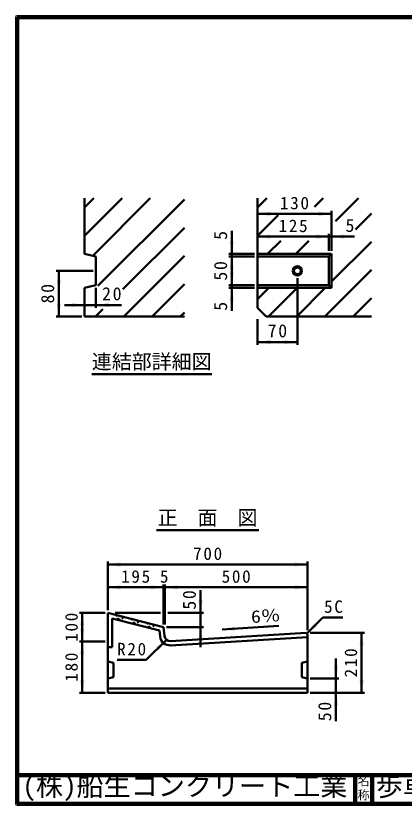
# Model space of a CAD drawing. Units: millimetres, scale not verified, with parts at other scales. Extents: x 100 to 4105, y 100 to 2870.
# Drawn here: x 100 to 1462, y 100 to 2870 of the extents above; entities that cross this region are included whole.
import ezdxf
from ezdxf.enums import TextEntityAlignment as Align

# ---------------------------------------------------------------- set-up
doc = ezdxf.new("R2010")
doc.units = ezdxf.units.MM
doc.header["$LTSCALE"] = 5
doc.linetypes.add('USER1', pattern=[2.2, 1, -1.2])
doc.layers.add('V-nasSTD', color=7, linetype='Continuous', lineweight=50)
doc.styles.add('ＭＳ ゴシック', font='')
doc.styles.get('ＭＳ ゴシック').set_extended_font_data('MS Gothic')

msp = doc.modelspace()

# ---------------------------------------------------------------- hatches: boundary and pattern name
at = {"layer": 'V-nasSTD'}
for points in [[(992.707, 2182.547), (947.707, 2175.047), (992.707, 2167.547)], [(1162.707, 2167.547), (1207.707, 2175.047), (1162.707, 2182.547)], [(865.207, 2080.047), (857.707, 2035.047), (850.207, 2080.047)], [(992.707, 2102.547), (947.707, 2095.047), (992.707, 2087.547)], [(1152.707, 2087.547), (1197.707, 2095.047), (1152.707, 2102.547)], [(1252.707, 2087.547), (1207.707, 2095.047), (1252.707, 2102.547)], [(865.207, 1980.047), (857.707, 2025.047), (850.207, 1980.047)], [(258.657, 1930.047), (251.157, 1975.047), (243.657, 1930.047)], [(850.207, 1970.047), (857.707, 1925.047), (865.207, 1970.047)], [(865.207, 1870.047), (857.707, 1915.047), (850.207, 1870.047)], [(243.657, 1860.047), (251.157, 1815.047), (258.657, 1860.047)], [(296.157, 1847.547), (341.157, 1855.047), (296.157, 1862.547)], [(426.157, 1862.547), (381.157, 1855.047), (426.157, 1847.547)], [(992.707, 1732.547), (947.707, 1725.047), (992.707, 1717.547)], [(1042.707, 1717.547), (1087.707, 1725.047), (1042.707, 1732.547)], [(468.088, 952.129), (423.088, 944.629), (468.088, 937.129)], [(1078.088, 937.129), (1123.088, 944.629), (1078.088, 952.129)], [(468.088, 872.129), (423.088, 864.629), (468.088, 857.129)], [(573.088, 857.129), (618.088, 864.629), (573.088, 872.129)], [(668.088, 872.129), (623.088, 864.629), (668.088, 857.129)], [(1078.088, 857.129), (1123.088, 864.629), (1078.088, 872.129)], [(740.588, 819.629), (748.088, 774.629), (755.588, 819.629)], [(340.588, 729.629), (333.088, 774.629), (325.588, 729.629)], [(755.588, 679.629), (748.088, 724.629), (740.588, 679.629)], [(867.918, 726.981), (823.455, 716.773), (868.826, 712.009)], [(1147.105, 739.252), (1120.588, 702.129), (1157.711, 728.646)], [(325.588, 719.629), (333.088, 674.629), (340.588, 719.629)], [(1320.588, 659.629), (1313.088, 704.629), (1305.588, 659.629)], [(340.588, 629.629), (333.088, 674.629), (325.588, 629.629)], [(601.594, 643.405), (628.11, 680.528), (590.987, 654.011)], [(1215.588, 589.629), (1223.088, 544.629), (1230.588, 589.629)], [(325.588, 539.629), (333.088, 494.629), (340.588, 539.629)], [(1305.588, 539.629), (1313.088, 494.629), (1320.588, 539.629)], [(1230.588, 449.629), (1223.088, 494.629), (1215.588, 449.629)]]:
    msp.add_hatch(color=256, dxfattribs=at).paths.add_polyline_path(points)

# ---------------------------------------------------------------- linework, layer by layer
at = {"layer": 'V-nasSTD', "lineweight": 100}
for p, q in [((105, 2865), (105, 105)), ((4100, 2865), (105, 2865)), ((105, 205), (4100, 205)), ((1290, 205), (1290, 105)), ((1350, 205), (1350, 105)), ((105, 105), (4100, 105))]:
    msp.add_line(p, q, dxfattribs=at)
at = {"layer": 'V-nasSTD'}
for p, q in [((341.157, 2230.047), (341.157, 2035.047)), ((341.157, 2197.323), (373.88, 2230.047)), ((341.157, 2098.328), (472.875, 2230.047)), ((369.723, 2027.899), (571.87, 2230.047)), ((388.228, 1922.409), (691.157, 2225.338)), ((947.707, 2230.047), (947.707, 1845.047)), ((947.707, 2197.323), (980.431, 2230.047)), ((1178.42, 2230.047), (1147.563, 2199.189)), ((1221.849, 2149.48), (1302.415, 2230.047)), ((947.707, 2175.047), (1207.707, 2175.047)), ((947.707, 2098.328), (1020.283, 2170.905)), ((1207.707, 2185.047), (1207.707, 2045.047)), ((1290.972, 2119.942), (1347.707, 2176.343)), ((475.489, 1910.676), (691.157, 2126.343)), ((857.707, 2035.047), (857.707, 2115.047)), ((947.707, 2095.047), (1197.707, 2095.047)), ((983.42, 2035.047), (1029.278, 2080.905)), ((1082.415, 2035.047), (1128.273, 2080.905)), ((1197.707, 2105.047), (1197.707, 2045.047)), ((1197.707, 2095.047), (1207.707, 2095.047)), ((1207.707, 2095.047), (1287.707, 2095.047)), ((1207.707, 1937.348), (1347.707, 2077.348)), ((341.157, 2035.047), (381.157, 2025.047)), ((381.157, 2025.047), (381.157, 1925.047)), ((478.855, 1815.047), (691.157, 2027.348)), ((847.707, 2035.047), (937.707, 2035.047)), ((847.707, 2025.047), (937.707, 2025.047)), ((857.707, 2035.047), (857.707, 2025.047)), ((857.707, 2025.047), (857.707, 1925.047)), ((947.707, 1910.047), (947.707, 2040.047)), ((947.707, 2035.047), (1207.707, 2035.047)), ((947.707, 2025.047), (1197.707, 2025.047)), ((1197.707, 2025.047), (1207.707, 2035.047)), ((1197.707, 2025.047), (1197.707, 1925.047)), ((1207.707, 2035.047), (1207.707, 1915.047)), ((371.157, 1975.047), (241.157, 1975.047)), ((251.157, 1975.047), (251.157, 1815.047)), ((1184.4, 1815.047), (1347.707, 1978.353)), ((1087.707, 1949.047), (1087.707, 1715.047)), ((381.157, 1925.047), (341.157, 1915.047)), ((341.157, 1915.047), (341.157, 1815.047)), ((381.157, 1915.047), (381.157, 1845.047)), ((577.85, 1815.047), (691.157, 1928.353)), ((847.707, 1925.047), (937.707, 1925.047)), ((847.707, 1915.047), (937.707, 1915.047)), ((857.707, 1925.047), (857.707, 1915.047)), ((857.707, 1915.047), (857.707, 1835.047)), ((947.707, 1925.047), (1197.707, 1925.047)), ((1207.707, 1915.047), (947.707, 1915.047)), ((947.707, 1875.338), (987.415, 1915.047)), ((986.41, 1815.047), (1086.41, 1915.047)), ((1085.405, 1815.047), (1185.405, 1915.047)), ((1197.707, 1925.047), (1207.707, 1915.047)), ((1283.395, 1815.047), (1347.707, 1879.358)), ((271.157, 1855.047), (341.157, 1855.047)), ((341.157, 1855.047), (381.157, 1855.047)), ((379.86, 1815.047), (405.048, 1840.235)), ((381.157, 1855.047), (471.157, 1855.047)), ((676.845, 1815.047), (691.157, 1829.358)), ((947.707, 1845.047), (977.707, 1815.047)), ((331.157, 1815.047), (241.157, 1815.047)), ((691.157, 1815.047), (341.157, 1815.047)), ((947.707, 1715.047), (947.707, 1805.047)), ((977.707, 1815.047), (1347.707, 1815.047)), ((947.707, 1725.047), (1087.707, 1725.047)), ((366.684, 1612.145), (787.944, 1612.145)), ((593.588, 1064.629), (952.588, 1064.629)), ((423.088, 954.629), (423.088, 784.629)), ((423.088, 944.629), (1123.088, 944.629)), ((1123.088, 954.629), (1123.088, 714.629)), ((423.088, 864.629), (618.088, 864.629)), ((618.088, 874.629), (618.088, 734.629)), ((618.088, 864.629), (623.088, 864.629)), ((623.088, 874.629), (623.088, 734.629)), ((623.088, 864.629), (1123.088, 864.629)), ((748.088, 854.629), (748.088, 774.629)), ((413.088, 774.629), (323.088, 774.629)), ((333.088, 774.629), (333.088, 674.629)), ((423.088, 494.629), (423.088, 774.629)), ((423.088, 774.629), (618.088, 724.629)), ((438.088, 654.629), (438.088, 755.298)), ((438.088, 755.298), (604.206, 712.704)), ((608.088, 774.629), (448.088, 774.629)), ((758.088, 774.629), (633.088, 774.629)), ((748.088, 774.629), (748.088, 724.629)), ((1120.588, 702.129), (1177.157, 758.698)), ((1177.157, 758.698), (1247.157, 758.698)), ((618.088, 724.629), (621.175, 693.766)), ((758.088, 724.629), (628.088, 724.629)), ((748.088, 724.629), (748.088, 654.629)), ((823.455, 716.773), (1023.088, 728.872)), ((604.206, 712.704), (606.249, 692.273)), ((1118.088, 704.629), (642.285, 675.793)), ((1118.088, 704.629), (1123.088, 699.629)), ((1123.088, 699.629), (1123.088, 494.629)), ((1133.088, 704.629), (1323.088, 704.629)), ((1313.088, 704.629), (1313.088, 494.629)), ((413.088, 674.629), (323.088, 674.629)), ((333.088, 674.629), (333.088, 494.629)), ((628.11, 680.528), (557.399, 609.817)), ((1123.088, 689.905), (643.193, 660.82)), ((438.088, 654.629), (423.088, 654.629)), ((557.399, 609.817), (455.399, 609.817)), ((1223.088, 614.629), (1223.088, 544.629)), ((423.088, 604.629), (443.088, 599.629)), ((443.088, 599.629), (443.088, 549.629)), ((1123.088, 604.629), (1103.088, 599.629)), ((1103.088, 599.629), (1103.088, 549.629)), ((443.088, 549.629), (423.088, 544.629)), ((1103.088, 549.629), (1123.088, 544.629)), ((1133.088, 544.629), (1233.088, 544.629)), ((1223.088, 544.629), (1223.088, 494.629)), ((1123.088, 509.629), (423.088, 509.629)), ((413.088, 494.629), (323.088, 494.629)), ((1123.088, 494.629), (423.088, 494.629)), ((1133.088, 494.629), (1323.088, 494.629)), ((1223.088, 494.629), (1223.088, 394.629))]:
    msp.add_line(p, q, dxfattribs=at)
at = {"layer": 'V-nasSTD', "linetype": 'USER1'}
for p, q in [((452.782, 767.016), (462.617, 749.008)), ((462.617, 749.008), (479.904, 760.061)), ((507.027, 753.107), (516.863, 735.099)), ((516.863, 735.099), (534.15, 746.152)), ((561.272, 739.197), (571.108, 721.19)), ((571.108, 721.19), (588.395, 732.243))]:
    msp.add_line(p, q, dxfattribs=at)
at = {"layer": 'V-nasSTD', "lineweight": 13}
msp.add_lwpolyline([(100, 100), (100, 2870), (4105, 2870), (4105, 100)], close=True, dxfattribs=at)
at = {"layer": 'V-nasSTD'}
for radius in [16, 12]:
    msp.add_circle((1087.707, 1975.047), radius, dxfattribs=at)
for radius in [20, 35]:
    msp.add_arc((641.075, 695.756), radius, 185.71059, 273.46823, dxfattribs=at)

# ---------------------------------------------------------------- texts
at = {"layer": 'V-nasSTD', "style": 'ＭＳ ゴシック'}
for s, height, p in [('5', 45.82, (1256.457, 2157.547)), ('連結部詳細図', 51.32, (366.684, 1682.145)), ('正\u3000面\u3000図', 51.32, (597.588, 1134.629)), ('5', 43.99, (605.588, 924.629)), ('(株)船生コンクリート工業', 69.65, (123.279, 202.55)), ('名', 30.79, (1298.982, 200.999)), ('歩車道境界ブロック', 69.65, (1362.5, 202.47)), ('称', 30.79, (1298.976, 151.01))]:
    msp.add_text(s, height=height, dxfattribs=at).set_placement(p, align=Align.TOP_LEFT)
for p in [(795.207, 2083.797), (795.207, 1835.047)]:
    msp.add_text('5', height=45.82, rotation=90, dxfattribs=at).set_placement(p, align=Align.TOP_LEFT)
at = {"layer": 'V-nasSTD', "style": 'ＭＳ ゴシック', "width": 1.15}
msp.add_text('6％', height=43.99, rotation=3.468, dxfattribs=at).set_placement((923.634, 782.954), align=Align.TOP_LEFT)
at = {"layer": 'V-nasSTD', "attachment_point": 1, "style": 'ＭＳ ゴシック'}
for s, insert, char_height in [('\\T1.2;130', (1026.707, 2235.047), 43.99), ('\\T1.2;125', (1021.707, 2155.047), 43.99), ('\\T1.19;20', (402.657, 1917.547), 45.82), ('\\T1.19;70', (983.457, 1787.547), 45.82), ('\\T1.2;700', (722.088, 1004.629), 43.99), ('\\T1.2;195', (469.588, 924.629), 43.99), ('\\T1.2;500', (822.088, 924.629), 43.99), ('\\T1.2;5C', (1181.157, 818.698), 43.99), ('\\T1.2;R20', (455.399, 669.817), 43.99)]:
    msp.add_mtext(s, dxfattribs=dict(at, insert=insert, char_height=char_height))
at = {"layer": 'V-nasSTD', "attachment_point": 1, "rotation": 90, "style": 'ＭＳ ゴシック'}
for s, insert, char_height in [('\\T1.19;50', (795.207, 1940.797), 45.82), ('\\T1.19;80', (188.657, 1860.797), 45.82), ('\\T1.19;50', (685.588, 786.129), 45.82), ('\\T1.2;100', (273.088, 673.629), 43.99), ('\\T1.2;210', (1253.088, 548.629), 43.99), ('\\T1.2;180', (273.088, 533.629), 43.99), ('\\T1.19;50', (1160.588, 394.629), 45.82)]:
    msp.add_mtext(s, dxfattribs=dict(at, insert=insert, char_height=char_height))

doc.saveas('drawing.dxf')
